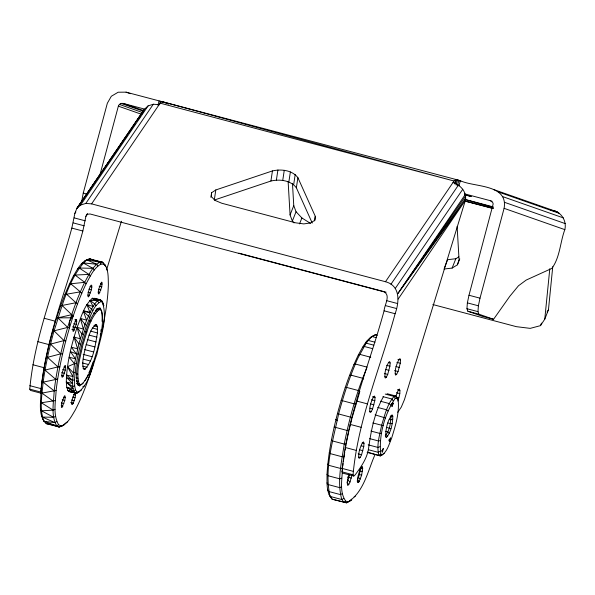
<?xml version="1.0" encoding="UTF-8"?>
<svg xmlns="http://www.w3.org/2000/svg" width="595" height="595" viewBox="0 0 595 595"><rect width="100%" height="100%" fill="white"/><g stroke="black" fill="none" stroke-linecap="round" stroke-linejoin="round"><path stroke-width="0.89" d="M375.11 454.409C367.68 471.009 363.679 493.3 346.602 502.842L332.129 499.183C326.008 492.519 327.116 482.619 327.027 474.267C328.195 453.747 332.382 433.539 337.447 413.659C342.839 393.652 349.213 373.809 358.279 355.126C362.571 347.517 366.542 338.22 375.252 334.814L377.066 335.171M351.645 500.053L348.439 501.734L345.777 501.198C339.128 492.013 342.244 479.384 342.43 468.815M87.391 213.627L85.881 216.372L82.846 231.016C68.336 284.41 45.845 336.495 40.772 392.046L41.509 393.347L30.486 390.424L29.75 389.13C34.822 333.572 57.313 281.495 71.824 228.093L74.858 213.449L76.755 208.592L144.265 109.413L148.11 105.888L153.317 104.229L159.096 104.69M383.373 396.753C374.783 412.164 371.228 429.709 368.766 447.016C367.613 457.704 361.351 466.532 355.133 474.914L353.765 476.06L342.75 473.144L342.013 471.842C347.086 416.292 369.577 364.207 384.087 310.813C384.311 305.168 391.056 295.321 383.954 291.825L90.061 213.977L87.316 214.274L86.357 215.152M353.765 476.06L353.036 474.765C358.101 419.215 380.592 367.13 395.11 313.729C399.342 302.111 400.628 285.674 385.486 281.725L91.593 203.869L85.814 203.408L80.608 205.067L76.755 208.592L144.265 109.413M92.894 365.397C88.157 380.666 82.66 395.772 75.29 409.985C71.288 416.515 67.361 425.09 59.18 427.009L56.703 425.849C50.731 415.347 53.714 402.361 54.182 390.893C56.741 369.376 61.605 348.194 67.689 327.414C72.315 312.025 77.714 296.823 84.676 282.328C88.804 275.098 92.255 266.382 99.893 262.172L102.652 262.261C108.892 267.72 108.097 277.084 108.379 284.589C107.836 300.207 105.233 315.677 101.961 330.932M64 424.942L61.032 425.901L58.6 424.763C52.732 414.447 55.67 401.699 56.123 390.439C58.094 373.757 61.538 357.298 65.755 341.047C71.043 321.501 77.291 302.126 86.067 283.845C90.12 276.749 93.504 268.189 101.009 264.054L103.716 264.143L105.858 266.322M67.956 390.625L76.093 393.139L69.779 391.763L67.956 390.625L74.286 392.008L66.781 387.345L73.111 388.751L66.305 382.079C66.655 363.381 71.415 345.055 77.075 327.332C81.203 317.313 83.932 305.458 92.552 298.229L99.93 299.627L101.745 300.765C108.699 317.7 100.213 337.439 96.903 354.442C91.794 367.606 89.488 384.571 77.149 393.161L75.037 393.116L67.956 390.625L66.781 387.345L66.305 382.079L72.635 383.522L66.469 377.327L72.583 380.436L74.539 379.736C75.677 361.172 80.399 342.988 86.506 325.48C90.47 317.358 92.478 306.09 101.016 301.516L102.779 302.617L103.917 305.793M97.439 332.94L97.364 326.752L96.777 325.123L95.862 324.595C89.22 329.846 88.105 339.648 85.427 347.272C84.111 354.345 81.463 361.953 83.583 369.086L84.497 369.614C93.69 360.362 95.215 345.39 97.439 332.94L90.388 331.073M61.032 425.901L59.18 427.009L46.113 423.58C37.879 415.459 40.929 402.138 40.914 391.793C42.87 371.079 47.325 350.686 52.829 330.656C58.25 311.892 64.468 293.238 73.475 275.857C77.476 269.334 81.403 260.751 89.585 258.832L102.652 262.261L103.716 264.143M58.6 424.763L56.703 425.849L43.933 421.364C39.218 408.862 42 395.058 43.123 382.139C45.555 364.809 49.37 347.711 54.033 330.85C62.311 306.47 68.068 278.772 86.565 259.807L99.893 262.172L101.009 264.054M493.419 189.47L554.153 210.771C562.104 213.062 566.819 221.667 564.834 229.633C560.103 242.239 560.073 257.345 551.833 268.412L526.196 280.067L518.453 285.801L509.766 296.34L493.553 319.299L478.871 314.153L477.971 311.639L478.387 305.793L480.009 298.169L504.099 208.339C508.472 183.9 474.267 187.388 460.352 180.716L455.956 179.489L454.037 181.006L385.486 281.725M81.515 202.367L83.255 193.07L107.338 103.24L111.317 96.271L118.167 92.218L126.051 92.158L162.063 101.663L454.037 181.006L160.137 103.158L91.593 203.869M83.211 383.143L81.545 384.407L80.147 384.534L79.046 383.53C75.699 370.685 80.37 357.193 82.98 344.579C86.996 332.709 89.436 318.764 98.815 309.809L100.213 309.675L101.314 310.679C104.66 323.524 99.99 337.015 97.379 349.629C93.051 362.087 90.671 377.498 79.7 385.917L78.034 385.047L77 383.195L78.607 384.028L79.7 385.917M357.126 480.946L358.019 482.515L359.06 481.727L357.476 479.555L359.44 474.572L360.258 469.187L362.705 468.116L362.236 466.8L360.674 467.722M363.768 446.503L363.999 443.29L363.5 441.906L362.414 442.732C360.22 447.477 357.796 453.137 359.09 458.373L360.176 457.548L361.567 454.736L363.768 446.503L361.225 445.834M359.06 481.727L361.641 475.189L362.705 468.116M374.805 400.658L375.036 397.438L374.538 396.054L373.452 396.88C371.25 401.632 368.833 407.292 370.12 412.528L371.213 411.703L372.596 408.891L374.805 400.658L371.414 399.758M389.918 366.17L390.149 362.957L389.651 361.574L388.565 362.4C386.371 367.145 383.946 372.805 385.24 378.041L386.326 377.215L387.717 374.404L389.918 366.17L386.527 365.271M393.035 403.938L392.975 402.897L392.112 404.637L391.971 406.638L393.035 403.938L391.436 404.169M400.264 363.255L400.495 360.034L399.996 358.651L398.91 359.477C396.709 364.229 394.292 369.889 395.578 375.125L396.664 374.3L398.055 371.488L400.264 363.255L396.872 362.355M397.832 401.037C398.895 397.215 400.799 392.945 399.505 389.011L398.419 389.837L395.712 396.687M493.553 319.299L482.53 316.376L467.849 311.23L466.949 308.723L467.365 302.87L468.986 295.254L493.181 203.914L492.712 202.486L490.406 200.701L464.494 193.836M211.597 192.735L211.314 196.566L215.048 200.411L221.786 203.245L295.789 222.842L303.74 223.906L310.769 222.909L314.986 220.128L315.268 216.297L297.894 177.66C292.182 170.103 281.13 168.906 272.443 170.921L215.814 189.954L211.597 192.735L210.898 197.332M78.964 392.06L76.919 392.016L75.037 393.116L73.527 390.9L72.694 386.601L72.583 380.436L74.472 363.701L78.867 343.791L84.944 324.387L91.578 309.073L94.724 303.881L97.55 300.683L99.93 299.627L101.016 301.516M102.057 321.367C102.147 316.964 103.113 311.713 100.094 308.076L98.153 308.255C88.536 318.154 85.806 332.687 81.656 345.42C79.165 358.257 74.241 372.068 78.034 385.047M382.258 454.803L380.815 454.104C378.576 435.339 384.72 413.889 395.251 398.286L396.969 397.921L398.107 399.669C399.662 412.789 395.378 425.834 391.607 438.247C388.847 444.51 387.181 452.691 380.421 455.911L367.145 452.393M432.848 304.543L516.371 326.67L530.205 328.366L540.491 325.644L544.767 319.165L549.795 268.747M544.767 319.165L548.449 309.817L552.748 266.738M342.72 466.197L343.062 463.55M343.293 461.779L344.743 452.029M452.988 182.546C460.329 184.733 467.172 192.245 465.387 200.292L404.444 399.654L401.313 407.062L397.757 412.283M65.257 370.157L65.576 365.635L64.981 365.427L62.23 372.366L61.776 375.267L61.88 376.999L62.453 377.2L63.405 375.839L65.257 370.157L62.683 369.473M64.766 400.509L65.19 397.72L65.086 395.987L64.491 395.779L61.709 402.83L61.389 407.352L61.984 407.56L64.766 400.509L62.192 399.833M76.294 324.305L76.71 321.516L76.614 319.79L76.019 319.575L73.237 326.625L72.917 331.147L73.512 331.356L76.294 324.305L73.721 323.628M91.407 289.825L91.831 287.035L91.727 285.303L91.154 285.102L90.202 286.463L88.38 292.033L87.926 294.934L88.03 296.667L88.625 296.875L91.407 289.825L88.834 289.14M101.752 286.902L102.072 282.387L101.477 282.179L98.696 289.222L98.272 292.011L98.376 293.744L98.971 293.952L101.752 286.902L99.179 286.225M215.814 189.954L214.289 200.054L270.911 181.021C279.598 179.013 290.658 180.211 296.362 187.76L312.226 223.043M270.911 181.021L272.443 170.921M276.392 180.062L277.917 169.954M282.737 180.419L284.261 170.319M288.843 182.04L290.375 171.94M293.67 184.636L295.194 174.536M296.362 187.76L297.894 177.66M314.569 220.886L315.268 216.297M392.06 415.065C387.122 420.717 385.805 429.151 385.627 436.499L386.378 437.57C391.309 431.925 392.626 423.491 392.804 416.143L392.06 415.065L390.826 415.808M75.082 397.698L75.528 394.805L75.431 393.072L74.836 392.864L72.055 399.914L71.631 402.703L71.735 404.429L72.307 404.63L73.259 403.269L75.082 397.698L72.516 396.999M100.258 334.978L100.548 333.148M100.838 331.311L101.128 329.481M376.189 337.633L371.987 336.517L368.26 340.429L366.55 341.441C363.657 349.153 358.116 356.055 355.371 364.028C348.514 380.227 343.151 397.006 338.614 413.986C332.955 440.761 323.963 469.024 330.046 496.409L341.798 499.525L343.888 502.299L345.777 501.198M345.048 450.244L345.353 448.466M345.658 446.689L345.963 444.911M346.297 443.141L348.863 430.921L334.167 427.031M349.748 474.446L347.13 482.478L348.715 484.65L347.681 485.438C346.491 481.95 348.09 478.135 349.027 474.728M348.715 484.65L350.038 481.965L351.98 474.907M349.079 430.029L351.92 418.441M99.759 175.532L118.36 106.155L119.357 104.415L121.068 103.404L123.039 103.389L144.481 109.071M157.958 105.233L159.11 100.919M159.534 104.727L160.464 101.269M454.803 183.81L455.956 179.489M454.863 183.825L456.023 179.512L162.063 101.641L160.137 103.158M455.353 183.981L456.514 179.66L460.664 181.125M456.157 185.134L457.548 179.95M457.503 185.506L458.894 180.322M458.961 185.9L460.352 180.716M359.64 392.291L352.136 417.556L337.447 413.659M106.81 269.089L121.432 221.243M443.967 269.037L452.126 268.077L457.429 264.805L459.057 259.725L457.124 226.39M90.626 368.788L93.266 361.648M294.108 222.946L292.353 221.08L290.07 214.959L293.759 205.617L292.465 183.394M292.353 221.08L296.042 211.731L293.759 205.617M299.545 223.906L301.888 217.956L296.042 211.731M444.301 268.189L447.656 259.695L455.815 258.728L458.842 256.862M452.126 268.077L455.815 258.728M457.429 264.805L459.771 258.862M540.491 325.644L541.495 323.092M366.78 367.993C356.569 392.447 349.399 418.092 344.237 444.056C341.582 462.226 336.8 481.377 341.798 499.525L343.724 498.476M142.956 111.942L143.521 110.663M87.353 376.293L88.105 374.612M88.848 372.939L90.336 369.584M362.541 347.331L364.177 346.439L366.55 341.441M382.54 451.962L383.292 448.407L382.436 450.147L382.288 452.148L381.484 450.512M389.74 441.378L390.498 437.823L389.636 439.571L389.494 441.564L388.684 439.936M386.378 437.57L385.285 435.681C389.561 430.787 390.699 423.476 390.863 417.11L390.208 416.18M84.899 380.688L86.944 377.022M547.028 311.973L548.449 309.817M138.025 119.506L140.093 116.427L137.445 120.205M141.64 114.121L142.674 112.581L141.625 114.106M60.705 305.733L62.059 305.466L71.712 314.681L73.341 315.61L69.682 321.003L69.384 328.113L67.689 327.414L57.908 317.856L56.637 317.894M74.858 213.449L75.84 212.013M80.608 205.067L148.11 105.888M85.814 203.408L153.317 104.229M85.881 216.372L87.346 214.207M390.952 284.239L458.455 185.06M395.281 288.419L462.784 189.24M465.305 194.453L397.802 293.632L465.387 200.292L398.144 299.084M76.755 208.592L123.321 140.777M124.362 139.252L126.98 135.444M128.55 133.154L132.209 127.821M133.258 126.296L134.827 124.013M465.632 195.986L397.802 293.632L465.654 198.18M349.867 501.131L351.734 499.175M96.174 309.519L97.55 308.627M62.2 426.035L65.108 423.462M73.341 315.61L70.679 317.804L57.908 317.856L71.712 314.681M78.458 392.09L81.5 389.985M362.236 466.8L361.195 467.588C359.097 472.118 356.792 477.517 358.019 482.515M382.481 454.424L380.421 455.911L367.398 452.126M348.439 501.734L346.602 502.842L332.129 499.183L331.43 497.933M88.35 259.576L89.585 258.832L99.893 262.172M81.344 263.935L83.077 262.901L96.628 264.21L97.803 266.054M65.688 422.941L67.421 421.907M383.061 454.074L384.214 453.39M98.22 309.184L100.094 308.076L98.145 309.184L96.345 309.355M354.166 496.885L355.304 496.215M77.543 268.962L79.209 268.018L92.939 268.33L94.181 270.1M380.815 454.104L378.903 455.175C376.189 445.335 379.751 434.982 381.633 425.276C384.734 415.355 387.04 404.399 394.098 396.419L395.906 396.039L398.107 399.669M82.772 386.802L84.408 385.902M74.539 379.736L74.658 385.709L75.461 389.866L73.527 390.9L66.781 387.345M43.933 421.364L54.837 422.584L56.77 421.55M370.209 337.596L375.252 334.814L376.933 335.26M73.475 275.857L75.067 275.046L88.923 274.421L90.232 276.08M390.863 417.11L392.804 416.143M342.341 493.627L340.392 494.586L328.633 491.477L327.644 489.737M358.279 355.126L359.834 354.375L370.752 357.268M41.397 415.303L42.394 417.065L53.624 417.296L55.58 416.359M379.997 451.345L378.041 452.274L368.305 449.694M74.658 385.709L72.694 386.601L66.305 382.079M391.458 403.923L393.087 403.209M69.243 284.44L70.753 283.785L84.676 282.328L86.067 283.845M72.583 380.436L66.543 375.081L72.88 376.553L67.503 366.661L74.472 363.701L76.376 363.538M341.664 486.799L339.708 487.632L327.949 484.516L326.975 482.902M40.549 409.167L41.524 410.818L53.111 410.119L55.075 409.315M353.891 364.609L355.371 364.028L367.122 367.145M379.863 446.726L377.899 447.41L368.164 444.837M341.716 478.164L339.76 478.834L328.001 475.725L327.027 474.267M64.944 294.48L80.318 291.84L81.79 293.186M40.386 401.261L41.36 402.763L55.253 400.599M84.765 260.9L86.996 260.186M392.849 419.237L390.893 419.795L389.212 419.349M349.503 375.512L350.894 375.133L362.653 378.249L363.679 379.015M49.392 343.679L50.53 344.118L63.985 340.585L65.755 341.047M46.41 356.636L47.496 357.312L60.705 353.861L62.535 354.077M52.829 330.656L54.033 330.85L67.689 327.414M43.963 369.168L45.004 370.097L57.931 366.892L59.812 366.877M342.497 467.968L340.548 468.451L328.79 465.335L327.8 464.07M40.914 391.793L41.895 393.116L56.123 390.439M75.126 372.232L73.178 372.678L67.503 366.661M42.111 381.008L43.123 382.139L57.655 379.097M62.059 305.466L75.959 302.721L77.506 303.867M380.421 440.597L378.487 440.962L369.636 438.619M343.977 456.477L342.058 456.752L330.299 453.635L329.28 452.587M360.087 471.523L362.489 471.188M345.219 387.546L346.528 387.39L358.287 390.506L359.908 391.436M346.119 444.019L344.237 444.056L332.479 440.947L331.422 440.122M381.633 433.413L379.766 433.398L370.916 431.055M392.164 423.737L387.784 423.023M47.95 423.64L46.113 423.58L56.703 425.849M78.243 354.07L76.398 353.921L71.326 347.212L77.633 348.856L74.025 337.09L80.31 338.793L77.075 327.332L83.352 329.087L80.347 318.392L86.602 320.199L83.426 311.297L89.919 312.546L86.937 304.588L93.147 306.477L89.934 300.363L97.55 300.683L98.71 302.543M73.758 394.723L75.528 394.805L73.817 394.351M100.153 300.691L101.745 300.765L102.779 302.617M341.158 400.376L355.855 404.273M61.568 375.564L63.405 375.839L61.694 375.378M71.422 403.001L73.259 403.269L70.686 402.592M69.779 391.763L77.149 393.161L74.68 392.254M92.946 260.179L102.652 262.261M100.838 300.2L94.672 298.266L98.74 300.155L92.091 298.608L97.55 300.683M383.403 425.7L372.782 422.933M493.203 208.369L465.379 201.17L493.181 208.592M465.216 195.019L471.277 196.499L464.643 194.625M550.777 210.117L557.032 211.775L557.627 212.653M464.658 199.332L493.255 206.911M83.255 193.07L87.495 194.193M468.986 295.254L480.009 298.169M467.365 302.87L478.387 305.793M466.949 308.723L477.971 311.639M467.849 311.23L478.871 314.153M238.863 253.158L386.148 292.175M74.189 217.889L85.211 220.804M386.453 300.609L397.467 303.524M73.222 222.894L84.237 225.817M385.478 305.614L396.501 308.53M71.824 228.093L82.846 231.016M384.087 310.813L395.11 313.729M374.976 342.207L368.26 340.429L366.26 343.181L373.816 345.182M364.177 346.439L372.574 348.663M397.951 359.365L400.495 360.034M100.458 283.659L102.169 284.113M388.453 362.504L390.149 362.957M395.98 366.55L399.371 367.442M90.113 286.582L91.831 287.035M98.346 289.326L100.919 290.003M394.663 370.588L398.055 371.488M98.182 292.13L99.9 292.584M385.642 369.465L389.026 370.365M88.008 292.242L90.574 292.926M394.976 373.846L396.664 374.3M87.844 295.053L89.555 295.507M384.325 373.511L387.717 374.404M384.63 376.769L386.326 377.215M97.573 308.976L100.213 309.675M96.167 309.103L98.815 309.809M397.46 389.718L400.004 390.387M95.386 310.605L97.149 311.066M396.382 392.707L399.773 393.607M93.512 312.963L95.274 313.431M387.055 393.697L395.906 396.039L396.969 397.921M385.248 394.076L394.098 396.419L395.251 398.286M396.337 397.125L398.881 397.802M382.972 396.642L391.822 398.992L393.087 400.725M89.354 320.646L91.117 321.114M372.492 396.768L375.036 397.438M74.896 319.337L76.614 319.79M95.014 324.654L96.777 325.123M380.391 401.209L389.242 403.559L390.64 405.061M93.839 325.822L97.364 326.752M75 321.062L76.71 321.516M92.299 328.001L97.587 329.399M370.521 403.953L373.913 404.845M44.253 318.288L55.275 321.211M356.517 401.008L367.539 403.923M72.888 326.729L75.461 327.406M377.699 407.441L386.549 409.784L388.081 410.981M85.085 331.467L86.848 331.936M71.869 329.31L74.442 329.987M370.053 408.215L372.596 408.891M88.997 335.089L96.933 337.187M369.517 411.249L371.213 411.703M375.103 414.864L385.612 418.032M87.264 339.596L96.078 341.932M86.119 344.602L94.932 346.937M386.69 427.366L390.9 428.742M84.735 349.615L93.549 351.95M385.307 431.286L387.821 431.955L389.301 433.272M37.835 341.664L48.857 344.579M350.091 424.376L361.113 427.299M83.181 354.382L92.002 356.717M83.3 359.142L90.358 361.009M82.534 362.965L88.7 364.601M82.712 366.148L87.123 367.316M83.055 368.312L85.695 369.012M362.303 442.836L363.999 443.29M63.962 366.914L65.681 367.368M76.1 373.69L77.863 374.158M359.492 449.798L362.876 450.698M32.881 364.742L43.904 367.665M345.145 447.462L356.167 450.378M61.85 372.574L64.424 373.258M76.123 377.795L77.893 378.256M358.175 453.844L361.567 454.736M76.524 380.949L78.287 381.417M358.48 457.101L360.176 457.548M77.283 383.061L79.046 383.53M76.614 383.604L80.147 384.534M29.802 385.664L40.824 388.58M342.066 468.384L353.088 471.299M63.472 397.267L65.19 397.72M71.705 400.011L74.278 400.688M29.75 389.13L40.772 392.046M342.013 471.842L353.036 474.765M347.383 477.041L351.295 478.105M61.367 402.927L63.933 403.611M61.203 405.738L62.921 406.192M80.63 344.267L78.867 343.791L74.025 337.09M464.68 199.451L493.337 207.358M359.44 474.572L361.641 475.189M83.687 310.687L89.919 312.546M92.552 298.229L98.74 300.155M49.727 423.952L59.18 427.009M164.48 102.504L162.063 101.663L168.519 103.902M166.087 103.061L168.504 103.902M498.736 192.103L559.471 213.397M502.634 196.61L563.368 217.904M504.515 202.315L565.25 223.608M490.406 200.701L492.139 201.311M504.099 208.339L564.834 229.633M126.051 92.158L130.387 93.683M123.039 103.389L143.864 110.685M121.068 103.404L143.626 111.31M119.357 104.415L142.785 112.633M118.36 106.155L140.918 114.069M554.153 210.771L557.032 211.775M456.023 179.512L460.813 181.192M76.398 353.921L70.374 351.533L75.439 358.807L69.117 357.231L74.472 363.701M86.565 259.807L96.628 264.21M42.394 417.065L54.837 422.584M89.585 258.832L91.236 259.606M83.426 334.583L81.76 333.788L77.075 327.332M41.524 410.818L53.624 417.296M83.077 262.901L92.939 268.33M41.36 402.763L53.111 410.119M301.888 217.956L310.419 223.341M79.209 268.018L88.923 274.421M86.506 325.48L84.944 324.387L80.347 318.392M41.895 393.116L53.297 401.238M89.934 300.363L94.724 303.881L95.974 305.637M75.067 275.046L84.676 282.328M43.123 382.139L54.182 390.893M358.488 477.517L360.384 479.049M348.142 480.433L350.038 481.965M70.753 283.785L80.318 291.84M45.004 370.097L55.737 379.342M66.38 294.012L75.959 302.721M47.496 357.312L57.931 366.892M89.726 317.38L83.426 311.297M50.53 344.118L60.705 353.861M86.937 304.588L92.932 310.664M54.033 330.85L63.985 340.585M42.907 419.52L43.978 420.606M329.028 494.579L331.08 497.308M386.423 434.685L387.687 436.425M336.019 419.49L336.949 420.799L336.063 419.289M75.461 389.866L76.919 392.016M76.324 380.956L76.978 382.116M106.371 268.776L107.368 270.539M104.832 264.478L105.449 266.196M102.422 302.141L102.928 304.045M397.103 397.877L397.311 399.446M288.136 181.631L290.07 214.959"/></g></svg>
